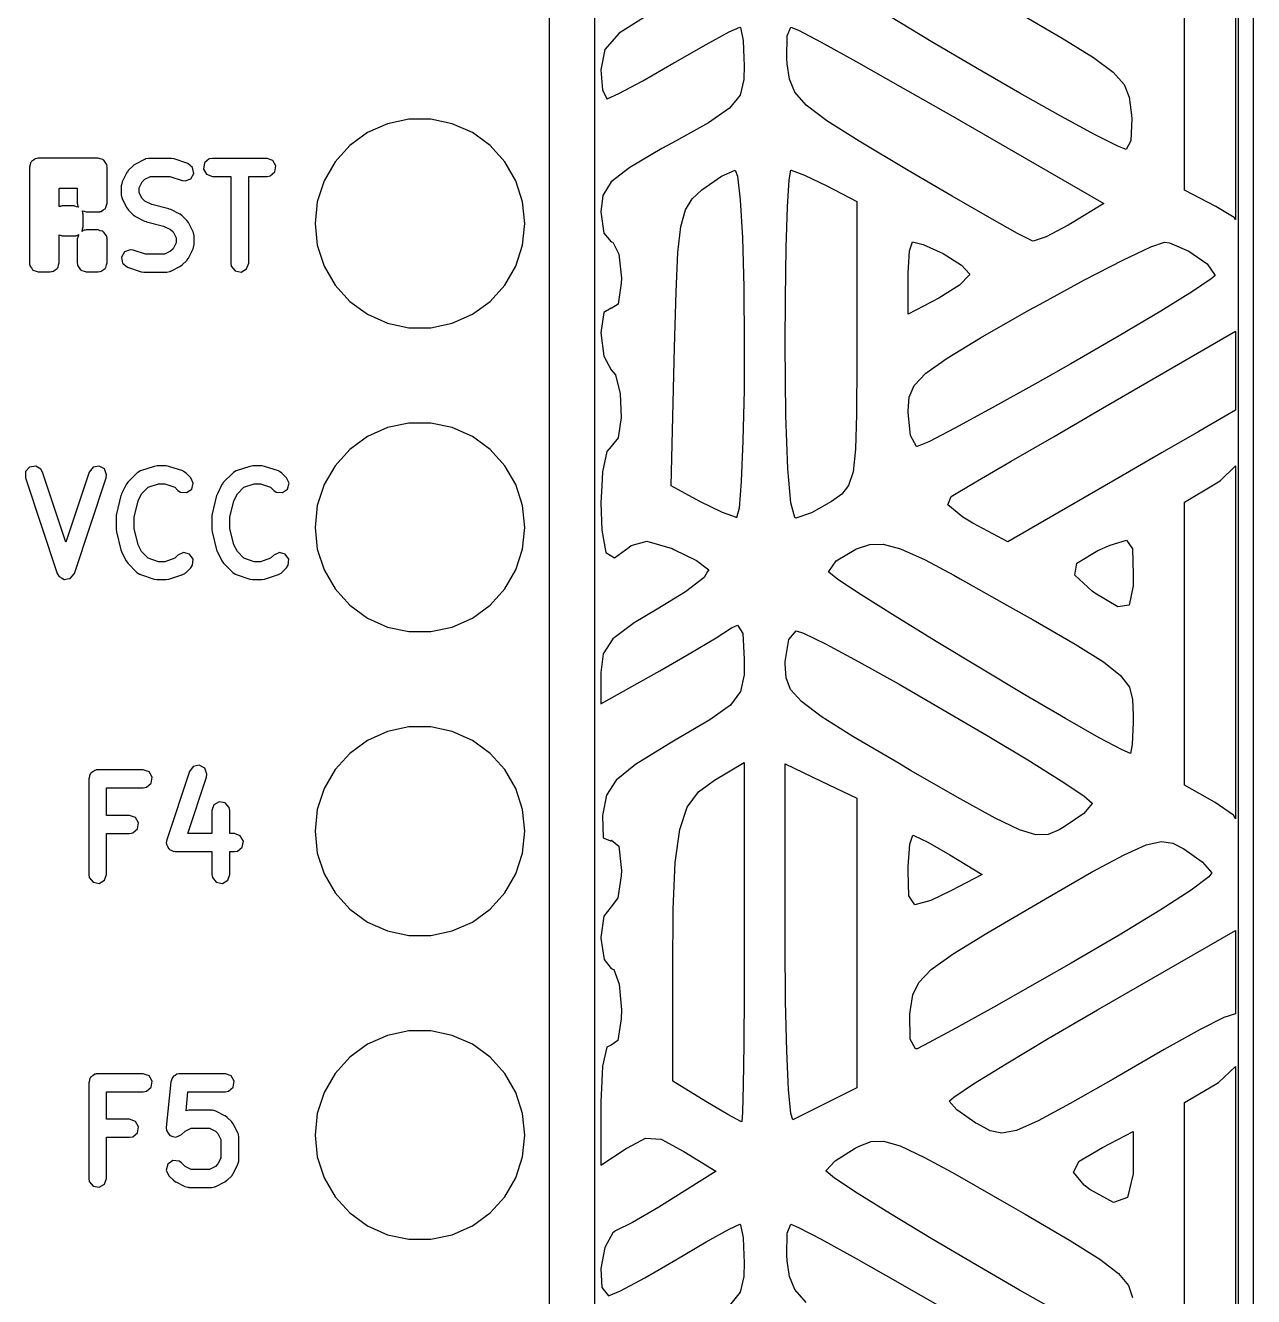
# Model space of a CAD drawing. Header units: millimetres. Extents: x 38 to 487, y 14 to 137.
# Drawn here: x 70.78 to 81.04, y 105.15 to 115.78 of the extents above; entities that cross this region are included whole.
import ezdxf

# ---------------------------------------------------------------- set-up
doc = ezdxf.new("R2010")
doc.units = ezdxf.units.MM
doc.layers.add('BLACK', color=20, linetype='Continuous')

msp = doc.modelspace()

# ---------------------------------------------------------------- linework, layer by layer
msp.add_line((80.912, 85.648), (80.912, 122.286))
at = {"layer": 'BLACK', "linetype": 'Continuous'}
for p, q in [((81.037, 27.986), (81.037, 123.236)), ((75.533, 89.994), (75.533, 123.015)), ((75.152, 122.824), (75.152, 90.184)), ((80.887, 117.084), (80.887, 114.155)), ((80.46, 114.402), (80.46, 116.783)), ((75.949, 115.849), (75.736, 115.716)), ((78.345, 115.646), (78.005, 115.851)), ((79.056, 115.895), (79.439, 115.674)), ((75.736, 115.716), (75.616, 115.579)), ((76.464, 115.621), (76.657, 115.726)), ((76.657, 115.726), (76.744, 115.766)), ((76.744, 115.766), (76.751, 115.761)), ((76.751, 115.761), (76.773, 115.652)), ((77.141, 115.691), (77.172, 115.766)), ((77.172, 115.766), (77.234, 115.739)), ((77.234, 115.739), (77.424, 115.639)), ((76.206, 115.473), (76.464, 115.621)), ((76.773, 115.652), (76.779, 115.506)), ((77.137, 115.506), (77.141, 115.691)), ((77.424, 115.639), (77.717, 115.478)), ((78.714, 115.428), (78.345, 115.646)), ((79.439, 115.674), (79.7, 115.512)), ((75.616, 115.579), (75.585, 115.408)), ((76.779, 115.506), (76.782, 115.445)), ((77.141, 115.458), (77.137, 115.506)), ((79.7, 115.512), (79.865, 115.389)), ((75.585, 115.408), (75.599, 115.242)), ((75.934, 115.317), (76.195, 115.467)), ((76.195, 115.467), (76.206, 115.473)), ((76.782, 115.445), (76.779, 115.327)), ((77.159, 115.329), (77.141, 115.458)), ((77.717, 115.478), (78.086, 115.269)), ((79.085, 115.214), (78.714, 115.428)), ((79.865, 115.389), (79.956, 115.285)), ((75.733, 115.21), (75.934, 115.317)), ((76.779, 115.327), (76.748, 115.196)), ((77.204, 115.221), (77.159, 115.329)), ((79.956, 115.285), (79.999, 115.179)), ((75.599, 115.242), (75.635, 115.167)), ((75.636, 115.167), (75.733, 115.21)), ((76.748, 115.196), (76.66, 115.087)), ((77.3, 115.112), (77.204, 115.221)), ((78.086, 115.269), (78.507, 115.028)), ((79.426, 115.021), (79.085, 115.214)), ((79.999, 115.179), (80.016, 115.051)), ((75.635, 115.167), (75.636, 115.167)), ((76.66, 115.087), (76.482, 114.966)), ((77.472, 114.983), (77.3, 115.112)), ((73.981, 114.996), (73.802, 114.958)), ((74.164, 114.996), (73.981, 114.996)), ((74.343, 114.958), (74.164, 114.996)), ((76.482, 114.966), (76.183, 114.799)), ((77.743, 114.811), (77.472, 114.983)), ((78.507, 115.028), (79.785, 114.29)), ((79.709, 114.867), (79.426, 115.021)), ((80.019, 115), (80.012, 114.815)), ((80.016, 115.051), (80.019, 115)), ((73.634, 114.883), (73.486, 114.775)), ((73.802, 114.958), (73.634, 114.883)), ((74.511, 114.883), (74.343, 114.958)), ((74.659, 114.775), (74.511, 114.883)), ((79.903, 114.769), (79.709, 114.867)), ((73.486, 114.775), (73.364, 114.639)), ((74.782, 114.639), (74.659, 114.775)), ((76.093, 114.75), (75.825, 114.592)), ((76.183, 114.799), (76.093, 114.75)), ((78.137, 114.575), (77.743, 114.811)), ((79.973, 114.742), (79.903, 114.769)), ((80.012, 114.815), (79.973, 114.742)), ((70.844, 114.653), (70.827, 114.643)), ((70.859, 114.665), (70.844, 114.653)), ((70.868, 114.667), (70.859, 114.665)), ((70.871, 114.669), (70.868, 114.667)), ((70.874, 114.668), (70.871, 114.669)), ((70.884, 114.67), (70.874, 114.668)), ((71.384, 114.67), (70.884, 114.67)), ((71.402, 114.663), (71.384, 114.67)), ((71.422, 114.66), (71.402, 114.663)), ((71.426, 114.655), (71.422, 114.66)), ((71.432, 114.652), (71.426, 114.655)), ((71.442, 114.635), (71.432, 114.652)), ((71.771, 114.659), (71.695, 114.621)), ((71.776, 114.66), (71.771, 114.659)), ((71.779, 114.663), (71.776, 114.66)), ((71.805, 114.667), (71.779, 114.663)), ((71.995, 114.667), (71.805, 114.667)), ((71.997, 114.667), (71.995, 114.667)), ((72.019, 114.663), (71.997, 114.667)), ((72.133, 114.625), (72.019, 114.663)), ((72.312, 114.663), (72.273, 114.63)), ((72.338, 114.667), (72.312, 114.663)), ((72.795, 114.667), (72.338, 114.667)), ((72.843, 114.65), (72.795, 114.667)), ((72.869, 114.605), (72.843, 114.65)), ((70.816, 114.613), (70.809, 114.595)), ((70.809, 114.595), (70.809, 113.795)), ((70.819, 114.632), (70.816, 114.613)), ((70.824, 114.637), (70.819, 114.632)), ((70.827, 114.643), (70.824, 114.637)), ((71.455, 114.62), (71.442, 114.635)), ((71.456, 114.611), (71.455, 114.62)), ((71.458, 114.608), (71.456, 114.611)), ((71.457, 114.605), (71.458, 114.608)), ((71.459, 114.595), (71.457, 114.605)), ((71.459, 114.295), (71.459, 114.595)), ((71.623, 114.55), (71.585, 114.473)), ((71.625, 114.551), (71.623, 114.55)), ((71.637, 114.569), (71.625, 114.551)), ((71.676, 114.607), (71.637, 114.569)), ((71.677, 114.608), (71.676, 114.607)), ((71.695, 114.621), (71.677, 114.608)), ((72.173, 114.593), (72.133, 114.625)), ((72.159, 114.498), (72.184, 114.543)), ((72.184, 114.543), (72.173, 114.593)), ((72.273, 114.63), (72.264, 114.579)), ((72.264, 114.579), (72.29, 114.535)), ((72.821, 114.522), (72.86, 114.555)), ((72.86, 114.555), (72.869, 114.605)), ((73.364, 114.639), (73.272, 114.481)), ((74.873, 114.481), (74.782, 114.639)), ((75.825, 114.592), (75.671, 114.471)), ((76.591, 114.52), (76.706, 114.569)), ((76.706, 114.569), (76.726, 114.518)), ((77.156, 114.488), (77.171, 114.569)), ((77.171, 114.569), (77.175, 114.569)), ((77.175, 114.569), (77.285, 114.528)), ((78.151, 114.566), (78.137, 114.575)), ((78.518, 114.351), (78.151, 114.566)), ((71.579, 114.444), (71.577, 114.44)), ((71.577, 114.44), (71.577, 114.364)), ((71.585, 114.473), (71.578, 114.448)), ((71.578, 114.448), (71.579, 114.444)), ((71.727, 114.422), (71.752, 114.472)), ((71.752, 114.472), (71.773, 114.493)), ((71.773, 114.493), (71.822, 114.517)), ((71.822, 114.517), (71.983, 114.517)), ((71.983, 114.517), (72.086, 114.483)), ((72.086, 114.483), (72.112, 114.479)), ((72.112, 114.479), (72.159, 114.498)), ((72.29, 114.535), (72.338, 114.517)), ((72.338, 114.517), (72.492, 114.517)), ((72.492, 114.517), (72.492, 113.792)), ((72.642, 113.792), (72.642, 114.517)), ((72.642, 114.517), (72.795, 114.517)), ((72.795, 114.517), (72.821, 114.522)), ((73.272, 114.481), (73.215, 114.306)), ((74.93, 114.306), (74.873, 114.481)), ((75.671, 114.471), (75.601, 114.358)), ((76.428, 114.405), (76.591, 114.52)), ((76.726, 114.518), (76.749, 114.321)), ((77.143, 114.264), (77.156, 114.488)), ((77.285, 114.528), (77.471, 114.438)), ((77.471, 114.438), (77.723, 114.308)), ((71.059, 114.265), (71.059, 114.42)), ((71.059, 114.42), (71.209, 114.42)), ((71.209, 114.42), (71.209, 114.295)), ((71.577, 114.364), (71.582, 114.338)), ((71.582, 114.338), (71.585, 114.335)), ((71.585, 114.335), (71.585, 114.33)), ((71.585, 114.33), (71.623, 114.254)), ((71.727, 114.381), (71.727, 114.422)), ((71.752, 114.332), (71.727, 114.381)), ((71.773, 114.311), (71.752, 114.332)), ((75.601, 114.358), (75.585, 114.222)), ((76.29, 114.238), (76.347, 114.33)), ((76.347, 114.33), (76.428, 114.405)), ((78.833, 114.17), (78.518, 114.351)), ((80.721, 114.267), (80.46, 114.402)), ((71.068, 114.267), (71.059, 114.265)), ((71.071, 114.269), (71.068, 114.267)), ((71.074, 114.268), (71.071, 114.269)), ((71.084, 114.27), (71.074, 114.268)), ((71.184, 114.27), (71.084, 114.27)), ((71.202, 114.263), (71.184, 114.27)), ((71.222, 114.26), (71.202, 114.263)), ((71.209, 114.295), (71.211, 114.285)), ((71.211, 114.285), (71.21, 114.282)), ((71.21, 114.282), (71.212, 114.279)), ((71.212, 114.279), (71.214, 114.269)), ((71.214, 114.269), (71.222, 114.26)), ((71.255, 114.22), (71.247, 114.23)), ((71.247, 114.23), (71.266, 114.226)), ((71.256, 114.211), (71.255, 114.22)), ((71.266, 114.226), (71.284, 114.22)), ((71.284, 114.22), (71.384, 114.22)), ((71.384, 114.22), (71.394, 114.222)), ((71.394, 114.222), (71.397, 114.221)), ((71.397, 114.221), (71.4, 114.223)), ((71.4, 114.223), (71.41, 114.224)), ((71.41, 114.224), (71.425, 114.237)), ((71.425, 114.237), (71.442, 114.247)), ((71.442, 114.247), (71.444, 114.253)), ((71.444, 114.253), (71.449, 114.257)), ((71.449, 114.257), (71.453, 114.277)), ((71.453, 114.277), (71.459, 114.295)), ((71.623, 114.254), (71.637, 114.236)), ((71.637, 114.236), (71.637, 114.234)), ((71.637, 114.234), (71.676, 114.196)), ((71.831, 114.282), (71.773, 114.311)), ((71.975, 114.246), (71.831, 114.282)), ((71.978, 114.244), (71.975, 114.246)), ((71.991, 114.24), (71.978, 114.244)), ((72.067, 114.202), (71.991, 114.24)), ((73.215, 114.306), (73.196, 114.124)), ((74.949, 114.124), (74.93, 114.306)), ((75.585, 114.222), (75.61, 114.044)), ((76.252, 114.098), (76.29, 114.238)), ((76.749, 114.321), (76.766, 114.003)), ((77.132, 113.924), (77.143, 114.264)), ((77.723, 114.308), (77.723, 113.123)), ((79.785, 114.29), (79.522, 114.13)), ((80.874, 114.175), (80.721, 114.267)), ((71.258, 114.208), (71.256, 114.211)), ((71.257, 114.205), (71.258, 114.208)), ((71.259, 114.195), (71.257, 114.205)), ((71.259, 114.095), (71.259, 114.195)), ((71.676, 114.196), (71.694, 114.184)), ((71.694, 114.184), (71.695, 114.182)), ((71.695, 114.182), (71.771, 114.144)), ((71.771, 114.144), (71.784, 114.141)), ((71.784, 114.141), (71.787, 114.139)), ((71.787, 114.139), (71.931, 114.102)), ((72.068, 114.201), (72.067, 114.202)), ((72.086, 114.188), (72.068, 114.201)), ((72.124, 114.15), (72.086, 114.188)), ((72.125, 114.149), (72.124, 114.15)), ((72.139, 114.131), (72.125, 114.149)), ((72.177, 114.054), (72.139, 114.131)), ((73.196, 114.124), (73.215, 113.942)), ((74.93, 113.942), (74.949, 114.124)), ((79.066, 114.041), (78.833, 114.17)), ((79.522, 114.13), (79.488, 114.11)), ((80.887, 114.155), (80.874, 114.175)), ((71.059, 113.795), (71.059, 114.028)), ((71.059, 114.028), (71.066, 114.026)), ((71.066, 114.026), (71.084, 114.02)), ((71.084, 114.02), (71.184, 114.02)), ((71.184, 114.02), (71.194, 114.022)), ((71.194, 114.022), (71.197, 114.021)), ((71.197, 114.021), (71.2, 114.023)), ((71.2, 114.023), (71.21, 114.024)), ((71.216, 114.013), (71.209, 113.995)), ((71.21, 114.024), (71.219, 114.032)), ((71.219, 114.032), (71.216, 114.013)), ((71.249, 114.057), (71.253, 114.077)), ((71.259, 114.065), (71.249, 114.057)), ((71.253, 114.077), (71.259, 114.095)), ((71.268, 114.067), (71.259, 114.065)), ((71.271, 114.069), (71.268, 114.067)), ((71.274, 114.068), (71.271, 114.069)), ((71.284, 114.07), (71.274, 114.068)), ((71.384, 114.07), (71.284, 114.07)), ((71.402, 114.063), (71.384, 114.07)), ((71.422, 114.06), (71.402, 114.063)), ((71.426, 114.055), (71.422, 114.06)), ((71.432, 114.052), (71.426, 114.055)), ((71.442, 114.035), (71.432, 114.052)), ((71.455, 114.02), (71.442, 114.035)), ((71.456, 114.011), (71.455, 114.02)), ((71.458, 114.008), (71.456, 114.011)), ((71.457, 114.005), (71.458, 114.008)), ((71.931, 114.102), (71.989, 114.073)), ((71.989, 114.073), (72.01, 114.053)), ((72.01, 114.053), (72.035, 114.003)), ((72.177, 114.05), (72.177, 114.054)), ((72.18, 114.046), (72.177, 114.05)), ((72.185, 114.021), (72.18, 114.046)), ((72.185, 113.945), (72.185, 114.021)), ((75.61, 114.044), (75.671, 113.97)), ((76.227, 113.88), (76.252, 114.098)), ((79.187, 113.98), (79.066, 114.041)), ((79.304, 114.013), (79.196, 113.977)), ((79.488, 114.11), (79.304, 114.013)), ((71.209, 113.995), (71.209, 113.795)), ((71.459, 113.995), (71.457, 114.005)), ((71.459, 113.795), (71.459, 113.995)), ((71.65, 113.905), (71.603, 113.886)), ((71.676, 113.902), (71.65, 113.905)), ((71.779, 113.867), (71.676, 113.902)), ((72.01, 113.913), (71.989, 113.892)), ((72.035, 113.962), (72.01, 113.913)), ((72.035, 114.003), (72.035, 113.962)), ((72.139, 113.835), (72.177, 113.911)), ((72.177, 113.911), (72.184, 113.936)), ((72.183, 113.94), (72.185, 113.945)), ((72.184, 113.936), (72.183, 113.94)), ((73.215, 113.942), (73.272, 113.768)), ((74.873, 113.768), (74.93, 113.942)), ((75.671, 113.97), (75.683, 113.967)), ((75.683, 113.967), (75.735, 113.866)), ((76.766, 114.003), (76.778, 113.592)), ((77.126, 113.497), (77.132, 113.924)), ((78.164, 113.895), (78.189, 113.97)), ((78.189, 113.97), (78.277, 113.949)), ((78.277, 113.949), (78.443, 113.872)), ((79.196, 113.977), (79.187, 113.98)), ((79.945, 113.818), (80.178, 113.928)), ((80.178, 113.928), (80.294, 113.967)), ((80.294, 113.967), (80.335, 113.962)), ((80.335, 113.962), (80.497, 113.893)), ((70.809, 113.795), (70.811, 113.785)), ((71.053, 113.777), (71.059, 113.795)), ((71.209, 113.795), (71.211, 113.785)), ((71.453, 113.777), (71.459, 113.795)), ((71.603, 113.886), (71.578, 113.841)), ((71.578, 113.841), (71.588, 113.791)), ((71.939, 113.867), (71.779, 113.867)), ((71.989, 113.892), (71.939, 113.867)), ((72.086, 113.777), (72.124, 113.815)), ((72.124, 113.815), (72.137, 113.834)), ((72.137, 113.834), (72.139, 113.835)), ((75.735, 113.866), (75.756, 113.666)), ((76.212, 113.553), (76.227, 113.88)), ((78.151, 113.709), (78.164, 113.895)), ((78.443, 113.872), (78.597, 113.776)), ((79.626, 113.654), (79.945, 113.818)), ((80.497, 113.893), (80.649, 113.786)), ((70.811, 113.785), (70.81, 113.782)), ((70.81, 113.782), (70.812, 113.779)), ((70.812, 113.779), (70.814, 113.769)), ((70.814, 113.769), (70.826, 113.754)), ((70.826, 113.754), (70.836, 113.737)), ((70.836, 113.737), (70.842, 113.735)), ((70.842, 113.735), (70.847, 113.73)), ((70.847, 113.73), (70.866, 113.726)), ((70.866, 113.726), (70.884, 113.72)), ((70.884, 113.72), (70.984, 113.72)), ((70.984, 113.72), (70.994, 113.722)), ((70.994, 113.722), (70.997, 113.721)), ((70.997, 113.721), (71, 113.723)), ((71, 113.723), (71.01, 113.724)), ((71.01, 113.724), (71.025, 113.737)), ((71.025, 113.737), (71.042, 113.747)), ((71.042, 113.747), (71.044, 113.753)), ((71.044, 113.753), (71.049, 113.757)), ((71.049, 113.757), (71.053, 113.777)), ((71.211, 113.785), (71.21, 113.782)), ((71.21, 113.782), (71.212, 113.779)), ((71.212, 113.779), (71.214, 113.769)), ((71.214, 113.769), (71.226, 113.754)), ((71.226, 113.754), (71.236, 113.737)), ((71.236, 113.737), (71.242, 113.735)), ((71.242, 113.735), (71.247, 113.73)), ((71.247, 113.73), (71.266, 113.726)), ((71.266, 113.726), (71.284, 113.72)), ((71.284, 113.72), (71.384, 113.72)), ((71.384, 113.72), (71.394, 113.722)), ((71.394, 113.722), (71.397, 113.721)), ((71.397, 113.721), (71.4, 113.723)), ((71.4, 113.723), (71.41, 113.724)), ((71.41, 113.724), (71.425, 113.737)), ((71.425, 113.737), (71.442, 113.747)), ((71.442, 113.747), (71.444, 113.753)), ((71.444, 113.753), (71.449, 113.757)), ((71.449, 113.757), (71.453, 113.777)), ((71.588, 113.791), (71.629, 113.759)), ((71.629, 113.759), (71.743, 113.721)), ((71.743, 113.721), (71.765, 113.718)), ((71.765, 113.718), (71.767, 113.717)), ((71.767, 113.717), (71.957, 113.717)), ((71.957, 113.717), (71.983, 113.722)), ((71.983, 113.722), (71.986, 113.725)), ((71.986, 113.725), (71.991, 113.725)), ((71.991, 113.725), (72.067, 113.763)), ((72.067, 113.763), (72.085, 113.777)), ((72.085, 113.777), (72.086, 113.777)), ((72.492, 113.792), (72.496, 113.767)), ((72.496, 113.767), (72.529, 113.727)), ((72.529, 113.727), (72.58, 113.718)), ((72.58, 113.718), (72.624, 113.744)), ((72.624, 113.744), (72.642, 113.792)), ((73.272, 113.768), (73.364, 113.609)), ((74.782, 113.609), (74.873, 113.768)), ((78.151, 113.669), (78.151, 113.709)), ((78.663, 113.696), (78.581, 113.608)), ((78.597, 113.776), (78.664, 113.702)), ((78.664, 113.702), (78.663, 113.696)), ((80.649, 113.786), (80.716, 113.69)), ((80.716, 113.69), (80.684, 113.66)), ((73.364, 113.609), (73.486, 113.473)), ((74.659, 113.473), (74.782, 113.609)), ((75.755, 113.625), (75.729, 113.45)), ((75.756, 113.666), (75.755, 113.625)), ((76.778, 113.592), (76.782, 113.115)), ((78.151, 113.367), (78.151, 113.669)), ((78.581, 113.608), (78.407, 113.5)), ((79.254, 113.45), (79.626, 113.654)), ((80.684, 113.66), (80.527, 113.555)), ((76.199, 113.086), (76.212, 113.553)), ((77.124, 113.115), (77.126, 113.497)), ((78.407, 113.5), (78.151, 113.367)), ((80.527, 113.555), (80.262, 113.392)), ((73.486, 113.473), (73.634, 113.365)), ((74.511, 113.365), (74.659, 113.473)), ((75.609, 113.379), (75.585, 113.211)), ((75.669, 113.415), (75.609, 113.379)), ((75.671, 113.414), (75.669, 113.415)), ((75.729, 113.45), (75.671, 113.414)), ((78.755, 113.167), (79.161, 113.398)), ((79.161, 113.398), (79.254, 113.45)), ((80.262, 113.392), (79.915, 113.185)), ((73.634, 113.365), (73.802, 113.291)), ((73.802, 113.291), (73.981, 113.253)), ((74.164, 113.253), (74.343, 113.291)), ((74.343, 113.291), (74.511, 113.365)), ((73.981, 113.253), (74.164, 113.253)), ((75.585, 113.211), (75.609, 113.016)), ((78.476, 112.998), (78.755, 113.167)), ((79.915, 113.185), (79.51, 112.951)), ((79.776, 112.579), (80.887, 113.224)), ((80.887, 113.224), (80.887, 112.564)), ((76.171, 111.93), (76.199, 113.086)), ((76.782, 113.115), (76.78, 112.733)), ((77.13, 112.518), (77.124, 113.115)), ((77.723, 113.123), (77.723, 112.948)), ((75.609, 113.016), (75.671, 112.901)), ((77.723, 112.948), (77.721, 112.543)), ((78.299, 112.873), (78.476, 112.998)), ((79.51, 112.951), (79.235, 112.794)), ((75.671, 112.901), (75.705, 112.859)), ((75.705, 112.859), (75.745, 112.701)), ((78.202, 112.771), (78.299, 112.873)), ((76.78, 112.733), (76.771, 112.306)), ((78.16, 112.673), (78.202, 112.771)), ((79.235, 112.794), (78.854, 112.582)), ((75.745, 112.701), (75.753, 112.502)), ((78.151, 112.558), (78.16, 112.673)), ((77.145, 112.074), (77.13, 112.518)), ((77.721, 112.527), (77.712, 112.237)), ((77.721, 112.543), (77.721, 112.527)), ((78.151, 112.543), (78.151, 112.558)), ((78.171, 112.352), (78.151, 112.543)), ((78.854, 112.582), (78.542, 112.412)), ((79.37, 112.344), (79.776, 112.579)), ((80.887, 112.564), (80.8, 112.514)), ((73.802, 112.418), (73.634, 112.343)), ((73.981, 112.456), (73.802, 112.418)), ((74.164, 112.456), (73.981, 112.456)), ((74.343, 112.418), (74.164, 112.456)), ((74.511, 112.343), (74.343, 112.418)), ((75.753, 112.502), (75.728, 112.332)), ((78.542, 112.412), (78.324, 112.3)), ((80.8, 112.514), (80.579, 112.386)), ((73.634, 112.343), (73.486, 112.235)), ((74.659, 112.235), (74.511, 112.343)), ((75.728, 112.332), (75.671, 112.26)), ((76.771, 112.306), (76.757, 111.967)), ((78.22, 112.261), (78.171, 112.352)), ((79.013, 112.136), (79.37, 112.344)), ((80.579, 112.386), (80.274, 112.21)), ((73.486, 112.235), (73.364, 112.099)), ((74.782, 112.099), (74.659, 112.235)), ((75.635, 112.218), (75.599, 112.047)), ((75.671, 112.26), (75.635, 112.218)), ((77.712, 112.237), (77.691, 112.049)), ((78.227, 112.26), (78.22, 112.261)), ((78.324, 112.3), (78.227, 112.26)), ((80.274, 112.21), (79.915, 112.002)), ((70.862, 112.096), (70.811, 112.088)), ((70.906, 112.069), (70.862, 112.096)), ((71.391, 112.096), (71.341, 112.086)), ((71.436, 112.072), (71.391, 112.096)), ((71.852, 112.093), (71.738, 112.055)), ((71.853, 112.093), (71.852, 112.093)), ((71.876, 112.097), (71.853, 112.093)), ((71.952, 112.097), (71.876, 112.097)), ((71.953, 112.097), (71.952, 112.097)), ((71.975, 112.093), (71.953, 112.097)), ((72.09, 112.055), (71.975, 112.093)), ((72.652, 112.093), (72.538, 112.055)), ((72.653, 112.093), (72.652, 112.093)), ((72.676, 112.097), (72.653, 112.093)), ((72.752, 112.097), (72.676, 112.097)), ((72.753, 112.097), (72.752, 112.097)), ((72.775, 112.093), (72.753, 112.097)), ((72.89, 112.055), (72.775, 112.093)), ((73.364, 112.099), (73.272, 111.941)), ((74.873, 111.941), (74.782, 112.099)), ((78.731, 111.972), (79.013, 112.136)), ((80.758, 111.972), (80.887, 112.098)), ((80.887, 112.098), (80.887, 109.148)), ((70.777, 112.05), (70.776, 111.999)), ((70.776, 111.999), (71.042, 111.199)), ((70.811, 112.088), (70.777, 112.05)), ((70.918, 112.046), (70.906, 112.069)), ((71.114, 111.459), (70.918, 112.046)), ((71.309, 112.046), (71.114, 111.459)), ((71.185, 111.199), (71.451, 111.999)), ((71.341, 112.086), (71.309, 112.046)), ((71.455, 112.024), (71.436, 112.072)), ((71.451, 111.999), (71.455, 112.024)), ((71.708, 112.037), (71.632, 111.961)), ((71.712, 112.039), (71.708, 112.037)), ((71.715, 112.043), (71.712, 112.039)), ((71.738, 112.055), (71.715, 112.043)), ((72.093, 112.053), (72.09, 112.055)), ((72.098, 112.052), (72.093, 112.053)), ((72.119, 112.037), (72.098, 112.052)), ((72.157, 111.999), (72.119, 112.037)), ((72.179, 111.953), (72.157, 111.999)), ((72.508, 112.037), (72.432, 111.961)), ((72.512, 112.039), (72.508, 112.037)), ((72.515, 112.043), (72.512, 112.039)), ((72.538, 112.055), (72.515, 112.043)), ((72.893, 112.053), (72.89, 112.055)), ((72.898, 112.052), (72.893, 112.053)), ((72.919, 112.037), (72.898, 112.052)), ((72.957, 111.999), (72.919, 112.037)), ((72.979, 111.953), (72.957, 111.999)), ((75.599, 112.047), (75.593, 111.93)), ((77.17, 111.788), (77.145, 112.074)), ((77.691, 112.049), (77.654, 111.933)), ((79.915, 112.002), (78.985, 111.462)), ((71.618, 111.942), (71.58, 111.865)), ((71.619, 111.943), (71.618, 111.942)), ((71.632, 111.961), (71.619, 111.943)), ((71.747, 111.864), (71.802, 111.919)), ((71.802, 111.919), (71.888, 111.947)), ((71.888, 111.947), (71.94, 111.947)), ((71.94, 111.947), (72.025, 111.919)), ((72.025, 111.919), (72.051, 111.893)), ((72.051, 111.893), (72.072, 111.878)), ((72.123, 111.874), (72.166, 111.903)), ((72.166, 111.903), (72.179, 111.953)), ((72.418, 111.942), (72.38, 111.865)), ((72.419, 111.943), (72.418, 111.942)), ((72.432, 111.961), (72.419, 111.943)), ((72.547, 111.864), (72.602, 111.919)), ((72.602, 111.919), (72.688, 111.947)), ((72.688, 111.947), (72.74, 111.947)), ((72.74, 111.947), (72.825, 111.919)), ((72.825, 111.919), (72.851, 111.893)), ((72.851, 111.893), (72.872, 111.878)), ((72.923, 111.874), (72.966, 111.903)), ((72.966, 111.903), (72.979, 111.953)), ((73.272, 111.941), (73.215, 111.766)), ((74.93, 111.766), (74.873, 111.941)), ((75.593, 111.93), (75.585, 111.789)), ((76.412, 111.799), (76.171, 111.93)), ((76.757, 111.967), (76.739, 111.744)), ((77.654, 111.933), (77.596, 111.86)), ((78.553, 111.868), (78.731, 111.972)), ((80.46, 111.795), (80.716, 111.947)), ((80.716, 111.947), (80.758, 111.972)), ((71.574, 111.85), (71.536, 111.698)), ((71.576, 111.853), (71.574, 111.85)), ((71.58, 111.865), (71.576, 111.853)), ((71.684, 111.67), (71.718, 111.806)), ((71.718, 111.806), (71.747, 111.864)), ((72.072, 111.878), (72.123, 111.874)), ((72.374, 111.85), (72.336, 111.698)), ((72.376, 111.853), (72.374, 111.85)), ((72.38, 111.865), (72.376, 111.853)), ((72.484, 111.67), (72.518, 111.806)), ((72.518, 111.806), (72.547, 111.864)), ((72.872, 111.878), (72.923, 111.874)), ((75.585, 111.789), (75.591, 111.561)), ((76.599, 111.707), (76.412, 111.799)), ((77.204, 111.665), (77.17, 111.788)), ((77.512, 111.799), (77.343, 111.704)), ((77.596, 111.86), (77.512, 111.799)), ((78.483, 111.772), (78.51, 111.843)), ((78.51, 111.843), (78.553, 111.868)), ((80.46, 109.43), (80.46, 111.795)), ((71.535, 111.683), (71.534, 111.679)), ((71.534, 111.679), (71.534, 111.565)), ((71.536, 111.698), (71.535, 111.683)), ((71.684, 111.574), (71.684, 111.67)), ((72.335, 111.683), (72.334, 111.679)), ((72.334, 111.679), (72.334, 111.565)), ((72.336, 111.698), (72.335, 111.683)), ((72.484, 111.574), (72.484, 111.67)), ((73.215, 111.766), (73.196, 111.584)), ((74.949, 111.584), (74.93, 111.766)), ((76.716, 111.665), (76.599, 111.707)), ((76.739, 111.744), (76.718, 111.664)), ((77.343, 111.704), (77.213, 111.661)), ((78.608, 111.668), (78.483, 111.772)), ((71.534, 111.565), (71.536, 111.55)), ((71.718, 111.439), (71.684, 111.574)), ((72.334, 111.565), (72.336, 111.55)), ((72.518, 111.439), (72.484, 111.574)), ((73.196, 111.584), (73.215, 111.402)), ((74.93, 111.402), (74.949, 111.584)), ((76.718, 111.664), (76.716, 111.665)), ((77.213, 111.661), (77.204, 111.665)), ((78.692, 111.62), (78.608, 111.668)), ((78.985, 111.462), (78.692, 111.62)), ((71.536, 111.55), (71.536, 111.547)), ((71.536, 111.547), (71.574, 111.395)), ((72.336, 111.55), (72.336, 111.547)), ((72.336, 111.547), (72.374, 111.395)), ((75.591, 111.561), (75.626, 111.373)), ((75.837, 111.432), (75.967, 111.469)), ((75.967, 111.469), (76.181, 111.406)), ((79.839, 111.436), (79.976, 111.476)), ((79.976, 111.476), (80.025, 111.404)), ((71.574, 111.395), (71.579, 111.383)), ((71.579, 111.383), (71.58, 111.379)), ((71.58, 111.379), (71.618, 111.303)), ((71.747, 111.381), (71.718, 111.439)), ((71.802, 111.326), (71.747, 111.381)), ((72.051, 111.351), (72.025, 111.326)), ((72.098, 111.373), (72.051, 111.351)), ((72.147, 111.36), (72.098, 111.373)), ((72.177, 111.318), (72.147, 111.36)), ((72.374, 111.395), (72.379, 111.383)), ((72.379, 111.383), (72.38, 111.379)), ((72.38, 111.379), (72.418, 111.303)), ((72.547, 111.381), (72.518, 111.439)), ((72.602, 111.326), (72.547, 111.381)), ((72.851, 111.351), (72.825, 111.326)), ((72.898, 111.373), (72.851, 111.351)), ((72.947, 111.36), (72.898, 111.373)), ((72.977, 111.318), (72.947, 111.36)), ((73.215, 111.402), (73.272, 111.228)), ((74.873, 111.228), (74.93, 111.402)), ((75.626, 111.373), (75.699, 111.33)), ((75.699, 111.33), (75.82, 111.417)), ((75.82, 111.417), (75.837, 111.432)), ((76.181, 111.406), (76.195, 111.4)), ((76.195, 111.4), (76.384, 111.306)), ((77.549, 111.305), (77.715, 111.401)), ((77.715, 111.401), (77.721, 111.404)), ((77.721, 111.404), (77.831, 111.44)), ((77.831, 111.44), (77.943, 111.443)), ((77.943, 111.443), (78.088, 111.404)), ((78.088, 111.404), (78.293, 111.312)), ((79.56, 111.286), (79.737, 111.391)), ((79.737, 111.391), (79.839, 111.436)), ((80.025, 111.404), (80.032, 111.191)), ((71.618, 111.303), (71.631, 111.285)), ((71.631, 111.285), (71.632, 111.284)), ((71.632, 111.284), (71.708, 111.207)), ((71.888, 111.297), (71.802, 111.326)), ((71.94, 111.297), (71.888, 111.297)), ((72.025, 111.326), (71.94, 111.297)), ((72.119, 111.207), (72.157, 111.245)), ((72.157, 111.245), (72.172, 111.267)), ((72.172, 111.267), (72.177, 111.318)), ((72.418, 111.303), (72.431, 111.285)), ((72.431, 111.285), (72.432, 111.284)), ((72.432, 111.284), (72.508, 111.207)), ((72.688, 111.297), (72.602, 111.326)), ((72.74, 111.297), (72.688, 111.297)), ((72.825, 111.326), (72.74, 111.297)), ((72.919, 111.207), (72.957, 111.245)), ((72.957, 111.245), (72.972, 111.267)), ((72.972, 111.267), (72.977, 111.318)), ((76.384, 111.306), (76.485, 111.23)), ((77.488, 111.215), (77.549, 111.305)), ((78.293, 111.312), (78.532, 111.184)), ((79.544, 111.184), (79.56, 111.286)), ((71.042, 111.199), (71.055, 111.176)), ((71.055, 111.176), (71.057, 111.175)), ((71.057, 111.175), (71.057, 111.173)), ((71.057, 111.173), (71.078, 111.161)), ((71.078, 111.161), (71.099, 111.149)), ((71.099, 111.149), (71.101, 111.149)), ((71.101, 111.149), (71.103, 111.148)), ((71.103, 111.148), (71.126, 111.153)), ((71.126, 111.153), (71.149, 111.156)), ((71.149, 111.156), (71.151, 111.158)), ((71.151, 111.158), (71.153, 111.158)), ((71.153, 111.158), (71.168, 111.177)), ((71.168, 111.177), (71.183, 111.195)), ((71.183, 111.197), (71.185, 111.199)), ((71.183, 111.195), (71.183, 111.197)), ((71.708, 111.207), (71.73, 111.192)), ((71.73, 111.192), (71.734, 111.192)), ((71.734, 111.192), (71.738, 111.189)), ((71.738, 111.189), (71.852, 111.151)), ((71.852, 111.151), (71.874, 111.148)), ((71.874, 111.148), (71.876, 111.147)), ((71.876, 111.147), (71.952, 111.147)), ((71.952, 111.147), (71.974, 111.151)), ((71.974, 111.151), (71.975, 111.151)), ((71.975, 111.151), (72.09, 111.189)), ((72.09, 111.189), (72.113, 111.202)), ((72.113, 111.202), (72.115, 111.205)), ((72.115, 111.205), (72.119, 111.207)), ((72.508, 111.207), (72.53, 111.192)), ((72.53, 111.192), (72.534, 111.192)), ((72.534, 111.192), (72.538, 111.189)), ((72.538, 111.189), (72.652, 111.151)), ((72.652, 111.151), (72.674, 111.148)), ((72.674, 111.148), (72.676, 111.147)), ((72.676, 111.147), (72.752, 111.147)), ((72.752, 111.147), (72.774, 111.151)), ((72.774, 111.151), (72.775, 111.151)), ((72.775, 111.151), (72.89, 111.189)), ((72.89, 111.189), (72.913, 111.202)), ((72.913, 111.202), (72.915, 111.205)), ((72.915, 111.205), (72.919, 111.207)), ((73.272, 111.228), (73.364, 111.069)), ((74.782, 111.069), (74.873, 111.228)), ((76.446, 111.166), (76.292, 111.045)), ((76.476, 111.215), (76.446, 111.166)), ((76.485, 111.23), (76.476, 111.215)), ((77.489, 111.209), (77.488, 111.215)), ((77.565, 111.148), (77.489, 111.209)), ((77.76, 111.02), (77.565, 111.148)), ((78.532, 111.184), (78.587, 111.154)), ((78.587, 111.154), (79.001, 110.921)), ((79.688, 111.051), (79.544, 111.184)), ((80.032, 111.191), (80.031, 111.094)), ((73.364, 111.069), (73.486, 110.933)), ((74.659, 110.933), (74.782, 111.069)), ((76.292, 111.045), (76.055, 110.899)), ((79.712, 111.035), (79.688, 111.051)), ((79.903, 110.92), (79.712, 111.035)), ((80.031, 111.094), (79.999, 110.934)), ((73.486, 110.933), (73.634, 110.825)), ((74.511, 110.825), (74.659, 110.933)), ((78.043, 110.841), (77.76, 111.02)), ((79.999, 110.934), (79.903, 110.92)), ((73.634, 110.825), (73.802, 110.751)), ((74.343, 110.751), (74.511, 110.825)), ((76.055, 110.899), (75.862, 110.785)), ((78.385, 110.631), (78.043, 110.841)), ((79.001, 110.921), (79.196, 110.81)), ((73.802, 110.751), (73.981, 110.713)), ((73.981, 110.713), (74.164, 110.713)), ((74.164, 110.713), (74.343, 110.751)), ((75.862, 110.785), (75.685, 110.653)), ((76.548, 110.661), (76.675, 110.744)), ((76.675, 110.744), (76.726, 110.767)), ((76.726, 110.767), (76.77, 110.697)), ((77.154, 110.646), (77.216, 110.72)), ((77.216, 110.72), (77.276, 110.7)), ((79.196, 110.81), (79.548, 110.607)), ((75.685, 110.653), (75.604, 110.528)), ((76.323, 110.526), (76.548, 110.661)), ((76.77, 110.697), (76.782, 110.481)), ((77.125, 110.463), (77.154, 110.646)), ((77.276, 110.7), (77.462, 110.609)), ((77.462, 110.609), (77.739, 110.461)), ((78.756, 110.406), (78.385, 110.631)), ((79.548, 110.607), (79.783, 110.459)), ((75.604, 110.528), (75.585, 110.371)), ((76.077, 110.386), (76.323, 110.526)), ((76.782, 110.441), (76.78, 110.351)), ((76.782, 110.481), (76.782, 110.441)), ((77.124, 110.441), (77.125, 110.463)), ((77.132, 110.327), (77.124, 110.441)), ((77.739, 110.461), (78.076, 110.272)), ((79.127, 110.185), (78.756, 110.406)), ((79.783, 110.459), (79.926, 110.346)), ((75.585, 110.109), (76.077, 110.386)), ((75.585, 110.371), (75.585, 110.109)), ((76.78, 110.351), (76.752, 110.212)), ((77.169, 110.229), (77.132, 110.327)), ((79.926, 110.346), (80, 110.248)), ((76.752, 110.212), (76.667, 110.099)), ((77.259, 110.127), (77.169, 110.229)), ((78.076, 110.272), (78.444, 110.06)), ((79.467, 109.986), (79.127, 110.185)), ((80, 110.248), (80.027, 110.144)), ((76.667, 110.099), (76.495, 109.975)), ((77.425, 110.003), (77.259, 110.127)), ((80.027, 110.144), (80.031, 110.015)), ((76.495, 109.975), (76.205, 109.805)), ((77.689, 109.837), (77.425, 110.003)), ((78.444, 110.06), (78.812, 109.844)), ((79.748, 109.826), (79.467, 109.986)), ((80.031, 110.015), (80.031, 109.957)), ((73.802, 109.878), (73.634, 109.803)), ((73.981, 109.916), (73.802, 109.878)), ((74.164, 109.916), (73.981, 109.916)), ((74.343, 109.878), (74.164, 109.916)), ((74.511, 109.803), (74.343, 109.878)), ((80.031, 109.957), (80.024, 109.77)), ((73.634, 109.803), (73.486, 109.695)), ((74.659, 109.695), (74.511, 109.803)), ((76.15, 109.773), (75.873, 109.603)), ((76.205, 109.805), (76.15, 109.773)), ((78.075, 109.61), (77.689, 109.837)), ((78.812, 109.844), (79.151, 109.64)), ((79.939, 109.723), (79.748, 109.826)), ((80.024, 109.77), (80.009, 109.694)), ((73.486, 109.695), (73.364, 109.559)), ((74.782, 109.559), (74.659, 109.695)), ((80.009, 109.694), (79.939, 109.723)), ((71.355, 109.553), (71.34, 109.54)), ((71.364, 109.554), (71.355, 109.553)), ((71.367, 109.556), (71.364, 109.554)), ((71.371, 109.556), (71.367, 109.556)), ((71.38, 109.557), (71.371, 109.556)), ((71.761, 109.557), (71.38, 109.557)), ((71.809, 109.54), (71.761, 109.557)), ((72.147, 109.544), (71.957, 108.973)), ((72.179, 109.584), (72.147, 109.544)), ((72.229, 109.595), (72.179, 109.584)), ((72.274, 109.57), (72.229, 109.595)), ((72.293, 109.522), (72.274, 109.57)), ((73.364, 109.559), (73.272, 109.401)), ((74.873, 109.401), (74.782, 109.559)), ((75.873, 109.603), (75.711, 109.472)), ((76.534, 109.471), (76.782, 109.618)), ((76.782, 109.618), (76.782, 108.117)), ((77.124, 108.103), (77.124, 109.606)), ((77.124, 109.606), (77.424, 109.463)), ((78.172, 109.553), (78.075, 109.61)), ((78.586, 109.314), (78.172, 109.553)), ((79.151, 109.64), (79.431, 109.466)), ((71.312, 109.501), (71.305, 109.482)), ((71.305, 109.482), (71.305, 108.682)), ((71.315, 109.52), (71.312, 109.501)), ((71.321, 109.524), (71.315, 109.52)), ((71.323, 109.53), (71.321, 109.524)), ((71.34, 109.54), (71.323, 109.53)), ((71.787, 109.412), (71.826, 109.445)), ((71.835, 109.495), (71.809, 109.54)), ((71.826, 109.445), (71.835, 109.495)), ((72.132, 109.024), (72.29, 109.497)), ((72.29, 109.497), (72.293, 109.522)), ((75.711, 109.472), (75.631, 109.346)), ((76.401, 109.374), (76.534, 109.471)), ((77.424, 109.463), (77.723, 109.32)), ((79.431, 109.466), (79.62, 109.34)), ((71.455, 109.176), (71.455, 109.407)), ((71.455, 109.407), (71.761, 109.407)), ((71.761, 109.407), (71.787, 109.412)), ((73.272, 109.401), (73.215, 109.226)), ((74.93, 109.226), (74.873, 109.401)), ((75.631, 109.346), (75.6, 109.19)), ((76.306, 109.246), (76.401, 109.374)), ((79.62, 109.34), (79.69, 109.278)), ((80.716, 109.284), (80.46, 109.43)), ((72.351, 109.264), (72.334, 109.216)), ((72.396, 109.289), (72.351, 109.264)), ((72.446, 109.281), (72.396, 109.289)), ((72.479, 109.241), (72.446, 109.281)), ((72.484, 109.216), (72.479, 109.241)), ((73.215, 109.226), (73.196, 109.044)), ((74.949, 109.044), (74.93, 109.226)), ((76.243, 109.058), (76.306, 109.246)), ((77.723, 109.32), (77.723, 106.899)), ((78.879, 109.152), (78.586, 109.314)), ((79.69, 109.276), (79.618, 109.193)), ((79.69, 109.278), (79.69, 109.276)), ((80.869, 109.179), (80.716, 109.284)), ((71.647, 109.176), (71.455, 109.176)), ((71.695, 109.159), (71.647, 109.176)), ((71.721, 109.114), (71.695, 109.159)), ((72.334, 109.216), (72.334, 109.024)), ((72.484, 109.024), (72.484, 109.216)), ((75.6, 109.19), (75.599, 109.173)), ((75.599, 109.173), (75.604, 108.99)), ((79.081, 109.055), (78.879, 109.152)), ((79.618, 109.193), (79.455, 109.081)), ((80.887, 109.148), (80.869, 109.179)), ((71.455, 108.682), (71.455, 109.026)), ((71.455, 109.026), (71.647, 109.026)), ((71.647, 109.026), (71.673, 109.031)), ((71.673, 109.031), (71.712, 109.064)), ((71.712, 109.064), (71.721, 109.114)), ((72.334, 109.024), (72.132, 109.024)), ((72.523, 109.024), (72.484, 109.024)), ((72.571, 109.006), (72.523, 109.024)), ((73.196, 109.044), (73.215, 108.862)), ((74.93, 108.862), (74.949, 109.044)), ((76.206, 108.783), (76.243, 109.058)), ((79.219, 109.014), (79.081, 109.055)), ((79.32, 109.018), (79.219, 109.014)), ((79.413, 109.057), (79.32, 109.018)), ((79.455, 109.081), (79.413, 109.057)), ((71.957, 108.973), (71.953, 108.947)), ((71.953, 108.947), (71.955, 108.942)), ((71.955, 108.942), (71.954, 108.936)), ((71.954, 108.936), (71.964, 108.918)), ((71.964, 108.918), (71.972, 108.899)), ((72.549, 108.878), (72.588, 108.911)), ((72.597, 108.962), (72.571, 109.006)), ((72.588, 108.911), (72.597, 108.962)), ((75.604, 108.99), (75.665, 108.963)), ((75.665, 108.963), (75.674, 108.968)), ((75.674, 108.968), (75.735, 108.919)), ((75.735, 108.919), (75.756, 108.716)), ((78.151, 108.749), (78.165, 108.935)), ((78.165, 108.935), (78.191, 109.01)), ((78.191, 109.01), (78.2, 109.008)), ((78.2, 109.008), (78.315, 108.953)), ((78.315, 108.953), (78.501, 108.846)), ((79.956, 108.848), (80.141, 108.93)), ((80.141, 108.93), (80.267, 108.959)), ((80.267, 108.959), (80.363, 108.945)), ((80.363, 108.945), (80.455, 108.897)), ((71.972, 108.899), (71.977, 108.896)), ((71.977, 108.896), (71.98, 108.891)), ((71.98, 108.891), (71.999, 108.884)), ((71.999, 108.884), (72.017, 108.875)), ((72.017, 108.875), (72.023, 108.876)), ((72.023, 108.876), (72.028, 108.874)), ((72.028, 108.874), (72.334, 108.874)), ((72.334, 108.874), (72.334, 108.682)), ((72.484, 108.682), (72.484, 108.874)), ((72.484, 108.874), (72.523, 108.874)), ((72.523, 108.874), (72.549, 108.878)), ((73.215, 108.862), (73.272, 108.688)), ((74.873, 108.688), (74.93, 108.862)), ((78.501, 108.846), (78.77, 108.683)), ((79.684, 108.701), (79.956, 108.848)), ((80.455, 108.897), (80.609, 108.788)), ((75.756, 108.716), (75.755, 108.672)), ((76.188, 108.393), (76.206, 108.783)), ((78.151, 108.711), (78.151, 108.749)), ((78.158, 108.504), (78.151, 108.711)), ((79.298, 108.479), (79.684, 108.701)), ((80.609, 108.788), (80.69, 108.696)), ((80.69, 108.696), (80.664, 108.662)), ((71.305, 108.682), (71.31, 108.657)), ((71.31, 108.657), (71.343, 108.617)), ((71.343, 108.617), (71.393, 108.608)), ((71.393, 108.608), (71.438, 108.634)), ((71.438, 108.634), (71.455, 108.682)), ((72.334, 108.682), (72.338, 108.657)), ((72.338, 108.657), (72.371, 108.617)), ((72.371, 108.617), (72.422, 108.608)), ((72.422, 108.608), (72.466, 108.634)), ((72.466, 108.634), (72.484, 108.682)), ((73.272, 108.688), (73.364, 108.529)), ((74.782, 108.529), (74.873, 108.688)), ((75.755, 108.672), (75.727, 108.486)), ((78.77, 108.683), (78.507, 108.547)), ((80.664, 108.662), (80.515, 108.552)), ((73.364, 108.529), (73.486, 108.393)), ((74.659, 108.393), (74.782, 108.529)), ((75.727, 108.486), (75.671, 108.411)), ((78.208, 108.428), (78.158, 108.504)), ((78.507, 108.547), (78.34, 108.464)), ((80.515, 108.552), (80.258, 108.384)), ((73.486, 108.393), (73.634, 108.285)), ((74.511, 108.285), (74.659, 108.393)), ((75.67, 108.411), (75.61, 108.335)), ((75.671, 108.411), (75.67, 108.411)), ((76.184, 107.886), (76.188, 108.393)), ((78.34, 108.464), (78.208, 108.428)), ((78.81, 108.193), (79.217, 108.432)), ((79.217, 108.432), (79.298, 108.479)), ((80.258, 108.384), (79.915, 108.175)), ((73.634, 108.285), (73.802, 108.211)), ((74.343, 108.211), (74.511, 108.285)), ((75.61, 108.335), (75.585, 108.155)), ((73.802, 108.211), (73.981, 108.173)), ((73.981, 108.173), (74.164, 108.173)), ((74.164, 108.173), (74.343, 108.211)), ((78.527, 108.019), (78.81, 108.193)), ((79.915, 108.175), (79.513, 107.941)), ((79.733, 107.55), (80.887, 108.214)), ((80.887, 108.214), (80.887, 107.517)), ((75.585, 108.155), (75.585, 108.151)), ((75.585, 108.151), (75.611, 107.972)), ((76.782, 108.117), (76.782, 107.692)), ((77.128, 107.621), (77.124, 108.103)), ((75.611, 107.972), (75.671, 107.898)), ((78.345, 107.888), (78.527, 108.019)), ((75.671, 107.898), (75.691, 107.888)), ((75.691, 107.888), (75.737, 107.767)), ((76.184, 106.955), (76.184, 107.886)), ((78.241, 107.781), (78.345, 107.888)), ((79.513, 107.941), (79.248, 107.79)), ((75.737, 107.767), (75.756, 107.551)), ((78.19, 107.676), (78.241, 107.781)), ((79.248, 107.79), (78.866, 107.574)), ((76.782, 107.692), (76.779, 107.262)), ((78.17, 107.553), (78.19, 107.676)), ((75.756, 107.551), (75.755, 107.476)), ((77.137, 107.206), (77.128, 107.621)), ((78.166, 107.516), (78.17, 107.553)), ((78.866, 107.574), (78.55, 107.398)), ((79.322, 107.311), (79.733, 107.55)), ((75.755, 107.476), (75.727, 107.295)), ((78.168, 107.307), (78.166, 107.516)), ((80.788, 107.486), (80.592, 107.388)), ((80.887, 107.517), (80.788, 107.486)), ((73.802, 107.338), (73.634, 107.263)), ((73.981, 107.376), (73.802, 107.338)), ((74.164, 107.376), (73.981, 107.376)), ((74.343, 107.338), (74.164, 107.376)), ((74.511, 107.263), (74.343, 107.338)), ((78.55, 107.398), (78.328, 107.277)), ((80.592, 107.388), (80.291, 107.219)), ((73.634, 107.263), (73.486, 107.155)), ((74.659, 107.155), (74.511, 107.263)), ((75.633, 107.239), (75.597, 107.08)), ((75.671, 107.257), (75.633, 107.239)), ((75.727, 107.295), (75.671, 107.257)), ((76.779, 107.262), (76.774, 106.921)), ((77.152, 106.886), (77.137, 107.206)), ((78.214, 107.225), (78.168, 107.307)), ((78.227, 107.226), (78.214, 107.225)), ((78.328, 107.277), (78.227, 107.226)), ((78.969, 107.1), (79.322, 107.311)), ((80.291, 107.219), (79.864, 106.973)), ((73.486, 107.155), (73.364, 107.019)), ((74.782, 107.019), (74.659, 107.155)), ((78.697, 106.932), (78.969, 107.1)), ((71.34, 107), (71.323, 106.99)), ((71.355, 107.013), (71.34, 107)), ((71.364, 107.014), (71.355, 107.013)), ((71.367, 107.016), (71.364, 107.014)), ((71.371, 107.016), (71.367, 107.016)), ((71.38, 107.017), (71.371, 107.016)), ((71.761, 107.017), (71.38, 107.017)), ((71.809, 107), (71.761, 107.017)), ((71.835, 106.955), (71.809, 107)), ((72.014, 106.996), (72.009, 106.987)), ((72.028, 107.003), (72.014, 106.996)), ((72.04, 107.013), (72.028, 107.003)), ((72.058, 107.016), (72.04, 107.013)), ((72.06, 107.017), (72.058, 107.016)), ((72.062, 107.017), (72.06, 107.017)), ((72.066, 107.017), (72.062, 107.017)), ((72.447, 107.017), (72.066, 107.017)), ((72.495, 107), (72.447, 107.017)), ((72.521, 106.955), (72.495, 107)), ((73.364, 107.019), (73.272, 106.861)), ((74.873, 106.861), (74.782, 107.019)), ((75.597, 107.08), (75.592, 106.955)), ((80.743, 106.944), (80.887, 107.078)), ((80.887, 107.078), (80.887, 104.148)), ((71.312, 106.961), (71.305, 106.942)), ((71.305, 106.942), (71.305, 106.142)), ((71.315, 106.98), (71.312, 106.961)), ((71.321, 106.984), (71.315, 106.98)), ((71.323, 106.99), (71.321, 106.984)), ((71.787, 106.872), (71.826, 106.905)), ((71.826, 106.905), (71.835, 106.955)), ((71.991, 106.95), (71.953, 106.569)), ((71.998, 106.964), (71.991, 106.95)), ((72.001, 106.98), (71.998, 106.964)), ((72.009, 106.987), (72.001, 106.98)), ((72.473, 106.872), (72.512, 106.905)), ((72.512, 106.905), (72.521, 106.955)), ((75.592, 106.955), (75.585, 106.782)), ((76.462, 106.785), (76.184, 106.955)), ((76.774, 106.921), (76.768, 106.696)), ((77.723, 106.899), (77.488, 106.781)), ((78.532, 106.822), (78.697, 106.932)), ((79.864, 106.973), (79.505, 106.767)), ((80.46, 106.777), (80.716, 106.928)), ((80.716, 106.928), (80.743, 106.944)), ((71.455, 106.636), (71.455, 106.867)), ((71.455, 106.867), (71.761, 106.867)), ((71.761, 106.867), (71.787, 106.872)), ((72.118, 106.708), (72.134, 106.867)), ((72.134, 106.867), (72.447, 106.867)), ((72.447, 106.867), (72.473, 106.872)), ((73.272, 106.861), (73.215, 106.686)), ((74.93, 106.686), (74.873, 106.861)), ((75.585, 106.782), (75.585, 106.253)), ((76.645, 106.676), (76.462, 106.785)), ((77.17, 106.686), (77.152, 106.886)), ((77.488, 106.781), (77.305, 106.69)), ((78.493, 106.787), (78.532, 106.822)), ((78.559, 106.714), (78.493, 106.787)), ((72.142, 106.713), (72.118, 106.708)), ((72.333, 106.713), (72.142, 106.713)), ((72.337, 106.711), (72.333, 106.713)), ((72.341, 106.712), (72.337, 106.711)), ((72.366, 106.705), (72.341, 106.712)), ((72.442, 106.666), (72.366, 106.705)), ((73.215, 106.686), (73.196, 106.504)), ((74.949, 106.504), (74.93, 106.686)), ((76.753, 106.618), (76.645, 106.676)), ((76.768, 106.696), (76.761, 106.616)), ((77.189, 106.632), (77.17, 106.686)), ((77.305, 106.69), (77.189, 106.632)), ((78.718, 106.605), (78.559, 106.714)), ((79.505, 106.767), (79.238, 106.622)), ((80.46, 104.396), (80.46, 106.777)), ((71.647, 106.636), (71.455, 106.636)), ((71.695, 106.619), (71.647, 106.636)), ((71.721, 106.574), (71.695, 106.619)), ((71.712, 106.524), (71.721, 106.574)), ((71.953, 106.569), (71.955, 106.543)), ((72.444, 106.665), (72.442, 106.666)), ((72.462, 106.652), (72.444, 106.665)), ((72.5, 106.614), (72.462, 106.652)), ((72.501, 106.613), (72.5, 106.614)), ((72.514, 106.595), (72.501, 106.613)), ((72.552, 106.519), (72.514, 106.595)), ((76.761, 106.616), (76.753, 106.618)), ((78.731, 106.597), (78.718, 106.605)), ((78.836, 106.541), (78.731, 106.597)), ((79.238, 106.622), (79.058, 106.543)), ((71.455, 106.142), (71.455, 106.486)), ((71.455, 106.486), (71.647, 106.486)), ((71.647, 106.486), (71.673, 106.491)), ((71.673, 106.491), (71.712, 106.524)), ((71.955, 106.543), (71.955, 106.542)), ((71.955, 106.542), (71.955, 106.542)), ((71.955, 106.542), (71.97, 106.521)), ((71.97, 106.521), (71.984, 106.5)), ((71.984, 106.5), (71.985, 106.5)), ((71.985, 106.5), (71.985, 106.5)), ((71.985, 106.5), (72.009, 106.493)), ((72.009, 106.493), (72.034, 106.487)), ((72.034, 106.487), (72.057, 106.497)), ((72.034, 106.487), (72.034, 106.487)), ((72.034, 106.487), (72.034, 106.487)), ((72.057, 106.497), (72.08, 106.508)), ((72.08, 106.508), (72.08, 106.508)), ((72.08, 106.508), (72.081, 106.508)), ((72.081, 106.508), (72.11, 106.538)), ((72.11, 106.538), (72.16, 106.563)), ((72.16, 106.563), (72.315, 106.563)), ((72.315, 106.563), (72.364, 106.538)), ((72.364, 106.538), (72.385, 106.517)), ((72.385, 106.517), (72.41, 106.467)), ((72.41, 106.467), (72.41, 106.312)), ((72.553, 106.514), (72.552, 106.519)), ((72.556, 106.511), (72.553, 106.514)), ((72.56, 106.485), (72.556, 106.511)), ((72.56, 106.295), (72.56, 106.485)), ((73.196, 106.504), (73.215, 106.322)), ((74.93, 106.322), (74.949, 106.504)), ((75.806, 106.398), (75.957, 106.478)), ((75.957, 106.478), (76.087, 106.469)), ((76.087, 106.469), (76.277, 106.367)), ((78.935, 106.519), (78.836, 106.541)), ((79.058, 106.543), (78.935, 106.519)), ((79.776, 106.401), (80.032, 106.534)), ((80.032, 106.534), (80.032, 106.233)), ((75.585, 106.253), (75.796, 106.392)), ((75.796, 106.392), (75.806, 106.398)), ((76.277, 106.367), (76.545, 106.203)), ((77.542, 106.29), (77.71, 106.395)), ((77.71, 106.395), (77.742, 106.411)), ((77.742, 106.411), (77.841, 106.45)), ((77.841, 106.45), (77.946, 106.454)), ((77.946, 106.454), (78.086, 106.414)), ((78.086, 106.414), (78.288, 106.318)), ((79.581, 106.285), (79.776, 106.401)), ((71.966, 106.261), (71.953, 106.212)), ((72.008, 106.291), (71.966, 106.261)), ((72.06, 106.286), (72.008, 106.291)), ((72.081, 106.271), (72.06, 106.286)), ((72.11, 106.242), (72.081, 106.271)), ((72.385, 106.263), (72.364, 106.242)), ((72.41, 106.312), (72.385, 106.263)), ((72.514, 106.185), (72.552, 106.261)), ((72.552, 106.261), (72.56, 106.286)), ((72.559, 106.29), (72.56, 106.295)), ((72.56, 106.286), (72.559, 106.29)), ((73.215, 106.322), (73.272, 106.148)), ((74.873, 106.148), (74.93, 106.322)), ((77.467, 106.207), (77.542, 106.29)), ((78.288, 106.318), (78.517, 106.193)), ((79.533, 106.193), (79.581, 106.285)), ((71.953, 106.212), (71.975, 106.165)), ((71.975, 106.165), (72.013, 106.127)), ((72.16, 106.217), (72.11, 106.242)), ((72.315, 106.217), (72.16, 106.217)), ((72.364, 106.242), (72.315, 106.217)), ((72.462, 106.127), (72.5, 106.165)), ((72.5, 106.165), (72.513, 106.184)), ((72.513, 106.184), (72.514, 106.185)), ((73.272, 106.148), (73.364, 105.989)), ((74.782, 105.989), (74.873, 106.148)), ((76.546, 106.203), (76.187, 105.976)), ((76.545, 106.203), (76.546, 106.203)), ((77.467, 106.203), (77.467, 106.207)), ((77.536, 106.144), (77.467, 106.203)), ((77.726, 106.019), (77.536, 106.144)), ((78.517, 106.193), (78.581, 106.158)), ((78.581, 106.158), (78.993, 105.921)), ((79.622, 106.087), (79.533, 106.193)), ((80.031, 106.179), (79.985, 105.983)), ((80.032, 106.233), (80.031, 106.179)), ((71.305, 106.142), (71.31, 106.117)), ((71.31, 106.117), (71.343, 106.077)), ((71.343, 106.077), (71.393, 106.068)), ((71.393, 106.068), (71.438, 106.094)), ((71.438, 106.094), (71.455, 106.142)), ((72.013, 106.127), (72.031, 106.114)), ((72.031, 106.114), (72.032, 106.113)), ((72.032, 106.113), (72.109, 106.075)), ((72.109, 106.075), (72.134, 106.068)), ((72.134, 106.068), (72.138, 106.069)), ((72.138, 106.069), (72.142, 106.067)), ((72.142, 106.067), (72.333, 106.067)), ((72.333, 106.067), (72.358, 106.072)), ((72.358, 106.072), (72.362, 106.075)), ((72.362, 106.075), (72.366, 106.075)), ((72.366, 106.075), (72.442, 106.113)), ((72.442, 106.113), (72.46, 106.127)), ((72.46, 106.127), (72.462, 106.127)), ((79.669, 106.05), (79.622, 106.087)), ((79.867, 105.941), (79.669, 106.05)), ((73.364, 105.989), (73.486, 105.853)), ((74.659, 105.853), (74.782, 105.989)), ((76.187, 105.976), (76.068, 105.902)), ((78.005, 105.846), (77.726, 106.019)), ((79.985, 105.983), (79.867, 105.941)), ((73.486, 105.853), (73.634, 105.745)), ((74.511, 105.745), (74.659, 105.853)), ((76.068, 105.902), (75.848, 105.774)), ((78.344, 105.641), (78.005, 105.846)), ((78.993, 105.921), (79.128, 105.843)), ((79.128, 105.843), (79.5, 105.625)), ((73.634, 105.745), (73.802, 105.671)), ((74.343, 105.671), (74.511, 105.745)), ((75.848, 105.774), (75.707, 105.703)), ((76.465, 105.612), (76.657, 105.719)), ((76.657, 105.719), (76.744, 105.76)), ((76.744, 105.76), (76.751, 105.755)), ((76.751, 105.755), (76.773, 105.646)), ((77.141, 105.685), (77.172, 105.76)), ((77.172, 105.76), (77.234, 105.733)), ((77.234, 105.733), (77.424, 105.633)), ((73.802, 105.671), (73.981, 105.633)), ((73.981, 105.633), (74.164, 105.633)), ((74.164, 105.633), (74.343, 105.671)), ((75.683, 105.688), (75.618, 105.565)), ((75.707, 105.703), (75.683, 105.688)), ((76.211, 105.462), (76.465, 105.612)), ((76.773, 105.646), (76.779, 105.5)), ((77.137, 105.5), (77.141, 105.685)), ((77.424, 105.633), (77.717, 105.472)), ((78.713, 105.423), (78.344, 105.641)), ((79.5, 105.625), (79.753, 105.466)), ((75.618, 105.565), (75.585, 105.389)), ((75.95, 105.31), (76.209, 105.461)), ((76.209, 105.461), (76.211, 105.462)), ((76.779, 105.5), (76.782, 105.439)), ((76.782, 105.439), (76.779, 105.321)), ((77.141, 105.452), (77.137, 105.5)), ((77.159, 105.323), (77.141, 105.452)), ((77.717, 105.472), (78.086, 105.263)), ((79.083, 105.209), (78.713, 105.423)), ((79.753, 105.466), (79.909, 105.347)), ((75.585, 105.389), (75.593, 105.23)), ((75.749, 105.202), (75.95, 105.31)), ((76.779, 105.321), (76.748, 105.19)), ((77.204, 105.214), (77.159, 105.323)), ((79.909, 105.347), (79.993, 105.247)), ((75.593, 105.23), (75.649, 105.162)), ((75.649, 105.162), (75.749, 105.202)), ((76.748, 105.19), (76.66, 105.081)), ((77.3, 105.106), (77.204, 105.214)), ((78.086, 105.263), (78.507, 105.022)), ((79.424, 105.015), (79.083, 105.209)), ((79.993, 105.247), (80.026, 105.147))]:
    msp.add_line(p, q, dxfattribs=at)

doc.saveas('drawing.dxf')
